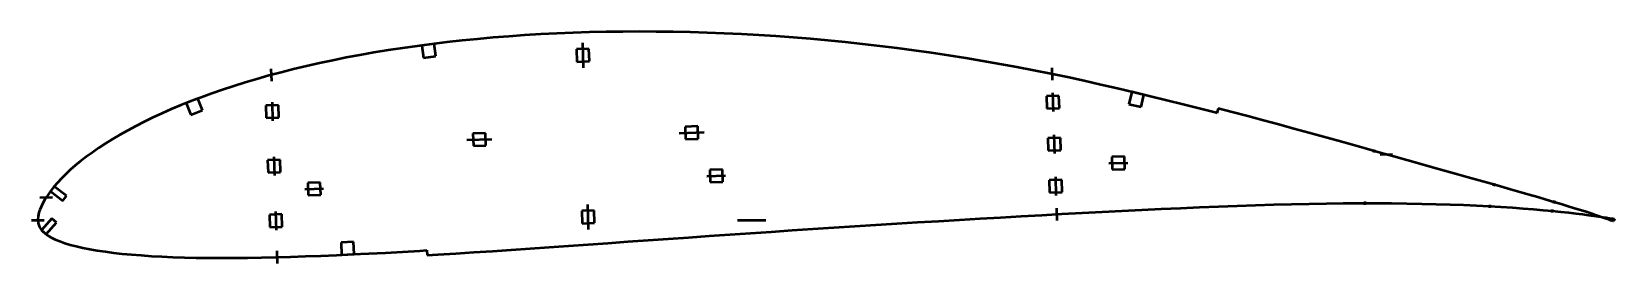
# Model space of a CAD drawing. Header units: metres. Extents: x -177 to 330, y -14 to 60.
import ezdxf

# ---------------------------------------------------------------- set-up
doc = ezdxf.new("R2010")
doc.units = ezdxf.units.M
for name, color, linetype, lineweight in [('FoilLayer', 1, 'Continuous', 50), ('StringerLayer', 1, 'Continuous', 50), ('SubLayer', 1, 'Continuous', 50)]:
    doc.layers.add(name, color=color, linetype=linetype, lineweight=lineweight)

msp = doc.modelspace()

# ---------------------------------------------------------------- linework, layer by layer
at = {"layer": 'FoilLayer'}
for p, q in [((-53.93, 55.84), (-58.62, 55.17)), ((-49.18, 56.46), (-53.93, 55.84)), ((-44.37, 57.05), (-49.18, 56.46)), ((-39.5, 57.59), (-44.37, 57.05)), ((-34.59, 58.08), (-39.5, 57.59)), ((-29.62, 58.52), (-34.59, 58.08)), ((-24.58, 58.92), (-29.62, 58.52)), ((-19.49, 59.28), (-24.58, 58.92)), ((-14.36, 59.59), (-19.49, 59.28)), ((-9.19, 59.86), (-14.36, 59.59)), ((-3.98, 60.07), (-9.19, 59.86)), ((1.28, 60.24), (-3.98, 60.07)), ((6.57, 60.35), (1.28, 60.24)), ((11.91, 60.43), (6.57, 60.35)), ((17.27, 60.46), (11.91, 60.43)), ((22.66, 60.44), (17.27, 60.46)), ((28.07, 60.37), (22.66, 60.44)), ((33.51, 60.25), (28.07, 60.37)), ((38.97, 60.08), (33.51, 60.25)), ((44.46, 59.87), (38.97, 60.08)), ((49.97, 59.61), (44.46, 59.87)), ((55.48, 59.31), (49.97, 59.61)), ((61, 58.95), (55.48, 59.31)), ((66.54, 58.54), (61, 58.95)), ((72.09, 58.09), (66.54, 58.54)), ((77.63, 57.59), (72.09, 58.09)), ((83.18, 57.05), (77.63, 57.59)), ((88.73, 56.46), (83.18, 57.05)), ((94.26, 55.82), (88.73, 56.46)), ((99.8, 55.13), (94.26, 55.82)), ((-80.98, 51.23), (-85.24, 50.32)), ((-76.65, 52.1), (-80.98, 51.23)), ((-72.25, 52.93), (-76.65, 52.1)), ((-67.77, 53.72), (-72.25, 52.93)), ((-63.23, 54.47), (-67.77, 53.72)), ((-58.62, 55.17), (-63.23, 54.47)), ((105.32, 54.4), (99.8, 55.13)), ((110.84, 53.62), (105.32, 54.4)), ((116.35, 52.8), (110.84, 53.62)), ((121.84, 51.93), (116.35, 52.8)), ((127.31, 51.01), (121.84, 51.93)), ((132.76, 50.05), (127.31, 51.01)), ((-101.41, 46.34), (-105.26, 45.24)), ((-97.49, 47.39), (-101.41, 46.34)), ((-93.49, 48.41), (-97.49, 47.39)), ((-89.41, 49.38), (-93.49, 48.41)), ((-85.24, 50.32), (-89.41, 49.38)), ((138.21, 49.05), (132.76, 50.05)), ((143.62, 48), (138.21, 49.05)), ((149.03, 46.92), (143.62, 48)), ((154.4, 45.8), (149.03, 46.92)), ((159.75, 44.63), (154.4, 45.8)), ((-119.71, 40.6), (-123.09, 39.37)), ((-116.23, 41.81), (-119.71, 40.6)), ((-112.67, 42.99), (-116.23, 41.81)), ((-109.01, 44.13), (-112.67, 42.99)), ((-105.26, 45.24), (-109.01, 44.13)), ((165.07, 43.43), (159.75, 44.63)), ((170.39, 42.2), (165.07, 43.43)), ((175.69, 40.94), (170.39, 42.2)), ((180.97, 39.67), (175.69, 40.94)), ((-132.68, 35.53), (-135.67, 34.21)), ((-129.59, 36.83), (-132.68, 35.53)), ((-126.39, 38.11), (-129.59, 36.83)), ((-123.09, 39.37), (-126.39, 38.11)), ((186.21, 38.39), (180.97, 39.67)), ((191.4, 37.1), (186.21, 38.39)), ((196.56, 35.78), (191.4, 37.1)), ((201.67, 34.46), (196.56, 35.78)), ((202.64, 35.81), (202.24, 34.31)), ((207.13, 34.63), (202.64, 35.81)), ((-141.36, 31.51), (-144.06, 30.13)), ((-138.57, 32.87), (-141.36, 31.51)), ((-135.67, 34.21), (-138.57, 32.87)), ((202.24, 34.31), (201.67, 34.46)), ((212.16, 33.3), (207.13, 34.63)), ((217.12, 31.97), (212.16, 33.3)), ((222.04, 30.62), (217.12, 31.97)), ((226.9, 29.29), (222.04, 30.62)), ((-151.5, 25.97), (-153.75, 24.57)), ((-149.13, 27.36), (-151.5, 25.97)), ((-146.65, 28.76), (-149.13, 27.36)), ((-144.06, 30.13), (-146.65, 28.76)), ((231.7, 27.97), (226.9, 29.29)), ((236.43, 26.67), (231.7, 27.97)), ((241.08, 25.38), (236.43, 26.67)), ((245.65, 24.11), (241.08, 25.38)), ((-159.9, 20.3), (-161.73, 18.9)), ((-157.96, 21.72), (-159.9, 20.3)), ((-155.9, 23.15), (-157.96, 21.72)), ((-153.75, 24.57), (-155.9, 23.15)), ((250.15, 22.84), (245.65, 24.11)), ((254.56, 21.61), (250.15, 22.84)), ((258.89, 20.39), (254.56, 21.61)), ((263.12, 19.21), (258.89, 20.39)), ((-165.02, 16.1), (-166.51, 14.7)), ((-163.43, 17.5), (-165.02, 16.1)), ((-161.73, 18.9), (-163.43, 17.5)), ((267.24, 18.04), (263.12, 19.21)), ((271.27, 16.91), (267.24, 18.04)), ((275.19, 15.8), (271.27, 16.91)), ((279, 14.72), (275.19, 15.8)), ((-170.3, 10.62), (-171.33, 9.3)), ((-169.15, 11.95), (-170.3, 10.62)), ((-167.88, 13.32), (-169.15, 11.95)), ((-166.51, 14.7), (-167.88, 13.32)), ((282.7, 13.68), (279, 14.72)), ((286.28, 12.67), (282.7, 13.68)), ((289.73, 11.69), (286.28, 12.67)), ((293.06, 10.74), (289.73, 11.69)), ((296.26, 9.83), (293.06, 10.74)), ((-173.73, 5.58), (-174.28, 4.47)), ((-173.05, 6.79), (-173.73, 5.58)), ((-172.25, 8.02), (-173.05, 6.79)), ((-171.33, 9.3), (-172.25, 8.02)), ((220.43, 4.98), (226.16, 5.13)), ((226.16, 5.13), (231.79, 5.25)), ((231.79, 5.25), (237.32, 5.33)), ((237.32, 5.33), (242.71, 5.38)), ((242.71, 5.38), (248, 5.41)), ((248, 5.41), (253.17, 5.42)), ((253.17, 5.42), (258.22, 5.38)), ((258.22, 5.38), (263.12, 5.32)), ((263.12, 5.32), (267.87, 5.23)), ((267.87, 5.23), (272.49, 5.12)), ((272.49, 5.12), (276.96, 4.99)), ((299.32, 8.96), (296.26, 9.83)), ((302.24, 8.12), (299.32, 8.96)), ((305.02, 7.31), (302.24, 8.12)), ((307.66, 6.53), (305.02, 7.31)), ((310.16, 5.78), (307.66, 6.53)), ((312.51, 5.07), (310.16, 5.78)), ((-175.29, 1.29), (-175.41, 0.15)), ((-175.41, 0.15), (-175.41, -0.04)), ((-175.06, 2.41), (-175.29, 1.29)), ((-174.75, 3.25), (-175.06, 2.41)), ((-174.28, 4.47), (-174.75, 3.25)), ((113.08, -0.31), (119.75, 0.08)), ((119.75, 0.08), (126.37, 0.47)), ((126.37, 0.47), (132.98, 0.86)), ((132.98, 0.86), (139.56, 1.24)), ((139.56, 1.24), (146.12, 1.6)), ((146.12, 1.6), (152.62, 1.94)), ((152.62, 1.94), (159.06, 2.29)), ((159.06, 2.29), (165.47, 2.64)), ((165.47, 2.64), (171.84, 2.97)), ((171.84, 2.97), (178.16, 3.27)), ((178.16, 3.27), (184.4, 3.56)), ((184.4, 3.56), (190.58, 3.85)), ((190.58, 3.85), (196.7, 4.13)), ((196.7, 4.13), (202.76, 4.38)), ((202.76, 4.38), (208.74, 4.6)), ((208.74, 4.6), (214.63, 4.79)), ((214.63, 4.79), (220.43, 4.98)), ((276.96, 4.99), (281.28, 4.83)), ((281.28, 4.83), (285.43, 4.64)), ((285.43, 4.64), (289.41, 4.45)), ((289.41, 4.45), (293.23, 4.24)), ((293.23, 4.24), (296.89, 4)), ((296.89, 4), (300.36, 3.74)), ((300.36, 3.74), (303.65, 3.47)), ((303.65, 3.47), (306.74, 3.2)), ((306.74, 3.2), (309.65, 2.93)), ((309.65, 2.93), (312.37, 2.66)), ((312.37, 2.66), (314.9, 2.38)), ((314.73, 4.39), (312.51, 5.07)), ((316.79, 3.75), (314.73, 4.39)), ((314.9, 2.38), (317.23, 2.1)), ((318.7, 3.15), (316.79, 3.75)), ((317.23, 2.1), (319.35, 1.84)), ((320.47, 2.58), (318.7, 3.15)), ((319.35, 1.84), (321.27, 1.58)), ((322.08, 2.06), (320.47, 2.58)), ((321.27, 1.58), (322.99, 1.35)), ((323.53, 1.58), (322.08, 2.06)), ((322.99, 1.35), (324.51, 1.13)), ((324.84, 1.14), (323.53, 1.58)), ((324.51, 1.13), (325.82, 0.95)), ((325.98, 0.75), (324.84, 1.14)), ((325.82, 0.95), (326.94, 0.78)), ((326.97, 0.42), (325.98, 0.75)), ((326.94, 0.78), (327.86, 0.65)), ((327.79, 0.13), (326.97, 0.42)), ((328.44, -0.1), (327.79, 0.13)), ((327.86, 0.65), (328.59, 0.54)), ((328.59, 0.54), (329.1, 0.46)), ((329.1, 0.46), (329.44, 0.41)), ((329.55, 0.39), (329.32, -0.4)), ((329.44, 0.41), (329.55, 0.39)), ((-175.41, -0.04), (-175.34, -0.99)), ((-175.34, -0.99), (-175.14, -1.67)), ((-175.14, -1.67), (-174.84, -2.34)), ((-174.84, -2.34), (-174.37, -3.03)), ((-174.37, -3.03), (-173.79, -3.7)), ((-173.79, -3.7), (-173.05, -4.37)), ((-173.05, -4.37), (-172.18, -5.01)), ((-172.18, -5.01), (-171.14, -5.62)), ((39.59, -5.11), (46.21, -4.65)), ((46.21, -4.65), (52.84, -4.2)), ((52.84, -4.2), (59.49, -3.75)), ((59.49, -3.75), (66.16, -3.3)), ((66.16, -3.3), (72.86, -2.84)), ((72.86, -2.84), (79.58, -2.4)), ((79.58, -2.4), (86.29, -1.98)), ((86.29, -1.98), (92.99, -1.56)), ((92.99, -1.56), (99.69, -1.13)), ((99.69, -1.13), (106.39, -0.71)), ((106.39, -0.71), (113.08, -0.31)), ((328.92, -0.26), (328.44, -0.1)), ((329.22, -0.37), (328.92, -0.26)), ((329.32, -0.4), (329.22, -0.37)), ((-171.14, -5.62), (-169.87, -6.21)), ((-169.87, -6.21), (-168.41, -6.79)), ((-168.41, -6.79), (-166.78, -7.37)), ((-166.78, -7.37), (-165.03, -7.92)), ((-165.03, -7.92), (-163.13, -8.42)), ((-163.13, -8.42), (-161.06, -8.89)), ((-161.06, -8.89), (-158.82, -9.33)), ((-158.82, -9.33), (-156.42, -9.75)), ((-156.42, -9.75), (-153.9, -10.14)), ((-58.6, -10.17), (-53.04, -9.83)), ((-53.04, -9.83), (-50.81, -9.7)), ((-50.81, -9.7), (-50.71, -11.25)), ((-35.74, -10.34), (-29.84, -9.94)), ((-29.84, -9.94), (-23.85, -9.53)), ((-23.85, -9.53), (-17.77, -9.12)), ((-17.77, -9.12), (-11.63, -8.71)), ((-11.63, -8.71), (-5.43, -8.28)), ((-5.43, -8.28), (0.84, -7.83)), ((0.84, -7.83), (7.17, -7.38)), ((7.17, -7.38), (13.57, -6.93)), ((13.57, -6.93), (20.02, -6.49)), ((20.02, -6.49), (26.49, -6.04)), ((26.49, -6.04), (33.02, -5.57)), ((33.02, -5.57), (39.59, -5.11)), ((-153.9, -10.14), (-151.23, -10.49)), ((-151.23, -10.49), (-148.42, -10.8)), ((-148.42, -10.8), (-145.43, -11.07)), ((-145.43, -11.07), (-142.3, -11.32)), ((-142.3, -11.32), (-139.04, -11.55)), ((-139.04, -11.55), (-135.67, -11.75)), ((-135.67, -11.75), (-132.15, -11.89)), ((-132.15, -11.89), (-128.49, -12.01)), ((-128.49, -12.01), (-124.68, -12.09)), ((-124.68, -12.09), (-120.75, -12.15)), ((-120.75, -12.15), (-116.7, -12.17)), ((-116.7, -12.17), (-112.53, -12.16)), ((-112.53, -12.16), (-108.22, -12.1)), ((-108.22, -12.1), (-103.76, -12.02)), ((-103.76, -12.02), (-99.18, -11.92)), ((-99.18, -11.92), (-94.51, -11.8)), ((-94.51, -11.8), (-89.72, -11.64)), ((-89.72, -11.64), (-84.81, -11.45)), ((-84.81, -11.45), (-79.77, -11.23)), ((-79.77, -11.23), (-74.62, -11)), ((-74.62, -11), (-69.37, -10.75)), ((-69.37, -10.75), (-64.04, -10.48)), ((-64.04, -10.48), (-58.6, -10.17)), ((-50.71, -11.25), (-47.29, -11.05)), ((-47.29, -11.05), (-41.55, -10.7)), ((-41.55, -10.7), (-35.74, -10.34))]:
    msp.add_line(p, q, dxfattribs=at)
at = {"layer": 'StringerLayer'}
for p, q in [((-48.44, 56.56), (-52.41, 56.04)), ((-52.41, 56.04), (-51.89, 52.07)), ((-47.92, 52.59), (-48.44, 56.56)), ((-51.89, 52.07), (-47.92, 52.59)), ((174.99, 41.1), (174.06, 37.21)), ((178.88, 40.17), (174.99, 41.1)), ((-124.14, 38.97), (-127.87, 37.54)), ((-127.87, 37.54), (-126.44, 33.8)), ((-122.71, 35.23), (-124.14, 38.97)), ((174.06, 37.21), (177.95, 36.28)), ((177.95, 36.28), (178.88, 40.17)), ((-126.44, 33.8), (-122.71, 35.23)), ((-170.15, 10.81), (-171.38, 9.24)), ((-166.21, 7.72), (-170.15, 10.81)), ((-171.38, 9.24), (-167.45, 6.15)), ((-167.45, 6.15), (-166.21, 7.72)), ((-170.97, 0.48), (-174.29, -3.26)), ((-169.48, -0.84), (-170.97, 0.48)), ((-174.29, -3.26), (-172.8, -4.58)), ((-172.8, -4.58), (-169.48, -0.84)), ((-74.3, -6.98), (-78.29, -7.16)), ((-78.29, -7.16), (-78.12, -11.15)), ((-74.12, -10.98), (-74.3, -6.98)), ((-78.12, -11.15), (-74.12, -10.98))]:
    msp.add_line(p, q, dxfattribs=at)
at = {"layer": 'SubLayer'}
for p, q in [((-0.96, 56.86), (-0.7, 48.86)), ((1.1, 54.92), (-2.9, 54.79)), ((-2.9, 54.79), (-2.77, 50.8)), ((-2.77, 50.8), (1.23, 50.93)), ((1.23, 50.93), (1.1, 54.92)), ((-100.75, 48.53), (-100.62, 44.54)), ((149.37, 48.83), (149.5, 44.83)), ((149.63, 40.84), (149.82, 34.84)), ((-98.37, 36.91), (-102.37, 36.78)), ((-102.37, 36.78), (-102.24, 32.78)), ((-100.4, 37.84), (-100.21, 31.85)), ((-98.24, 32.91), (-98.37, 36.91)), ((151.66, 39.9), (147.66, 39.77)), ((147.66, 39.77), (147.79, 35.77)), ((147.79, 35.77), (151.79, 35.9)), ((151.79, 35.9), (151.66, 39.9)), ((-102.24, 32.78), (-98.24, 32.91)), ((-38, 25.71), (-30, 25.96)), ((-32.06, 27.9), (-36.06, 27.77)), ((-36.06, 27.77), (-35.93, 23.77)), ((-31.93, 23.9), (-32.06, 27.9)), ((30, 27.89), (38, 28.15)), ((35.93, 30.08), (31.93, 29.95)), ((31.93, 29.95), (32.06, 25.96)), ((32.06, 25.96), (36.06, 26.08)), ((36.06, 26.08), (35.93, 30.08)), ((152.1, 26.41), (148.1, 26.28)), ((148.1, 26.28), (148.23, 22.28)), ((150.06, 27.34), (150.26, 21.34)), ((152.22, 22.41), (152.1, 26.41)), ((-99.84, 20.31), (-99.65, 14.31)), ((-35.93, 23.77), (-31.93, 23.9)), ((148.23, 22.28), (152.22, 22.41)), ((172.61, 20.36), (168.61, 20.23)), ((172.74, 16.36), (172.61, 20.36)), ((252.46, 21.68), (252.74, 22.64)), ((254.53, 20.99), (258.53, 21.12)), ((-97.81, 19.37), (-101.81, 19.24)), ((-101.81, 19.24), (-101.68, 15.25)), ((-101.68, 15.25), (-97.68, 15.38)), ((-97.68, 15.38), (-97.81, 19.37)), ((43.83, 16.23), (39.83, 16.1)), ((39.83, 16.1), (39.96, 12.1)), ((43.96, 12.23), (43.83, 16.23)), ((167.68, 18.2), (173.67, 18.4)), ((168.61, 20.23), (168.74, 16.24)), ((168.74, 16.24), (172.74, 16.36)), ((-84.95, 12.09), (-88.95, 11.96)), ((-88.95, 11.96), (-88.82, 7.97)), ((-84.82, 8.09), (-84.95, 12.09)), ((38.9, 14.07), (44.89, 14.26)), ((39.96, 12.1), (43.96, 12.23)), ((152.53, 12.91), (148.53, 12.78)), ((148.53, 12.78), (148.66, 8.79)), ((150.5, 13.85), (150.69, 7.85)), ((152.66, 8.91), (152.53, 12.91)), ((290.96, 10.82), (291.24, 11.78)), ((-174.74, 7.21), (-170.74, 7.34)), ((-89.88, 9.93), (-83.89, 10.12)), ((-88.82, 7.97), (-84.82, 8.09)), ((148.66, 8.79), (152.66, 8.91)), ((249.62, 4.92), (249.69, 5.91)), ((310.17, 5.26), (310.45, 6.22)), ((-177.41, 0), (-173.41, 0)), ((-97.24, 1.84), (-101.24, 1.71)), ((-101.24, 1.71), (-101.11, -2.29)), ((-99.28, 2.77), (-99.08, -3.22)), ((-97.12, -2.16), (-97.24, 1.84)), ((2.77, 3.06), (-1.23, 2.93)), ((-1.23, 2.93), (-1.1, -1.07)), ((0.96, -3), (0.7, 4.99)), ((2.9, -0.94), (2.77, 3.06)), ((48.69, 0), (57.76, 0)), ((150.82, 3.85), (150.95, -0.15)), ((289.66, 3.93), (289.77, 4.93)), ((309.61, 2.43), (309.76, 3.42)), ((-101.11, -2.29), (-97.12, -2.16)), ((-1.1, -1.07), (2.9, -0.94)), ((-98.87, -9.92), (-98.74, -13.91))]:
    msp.add_line(p, q, dxfattribs=at)

doc.saveas('drawing.dxf')
